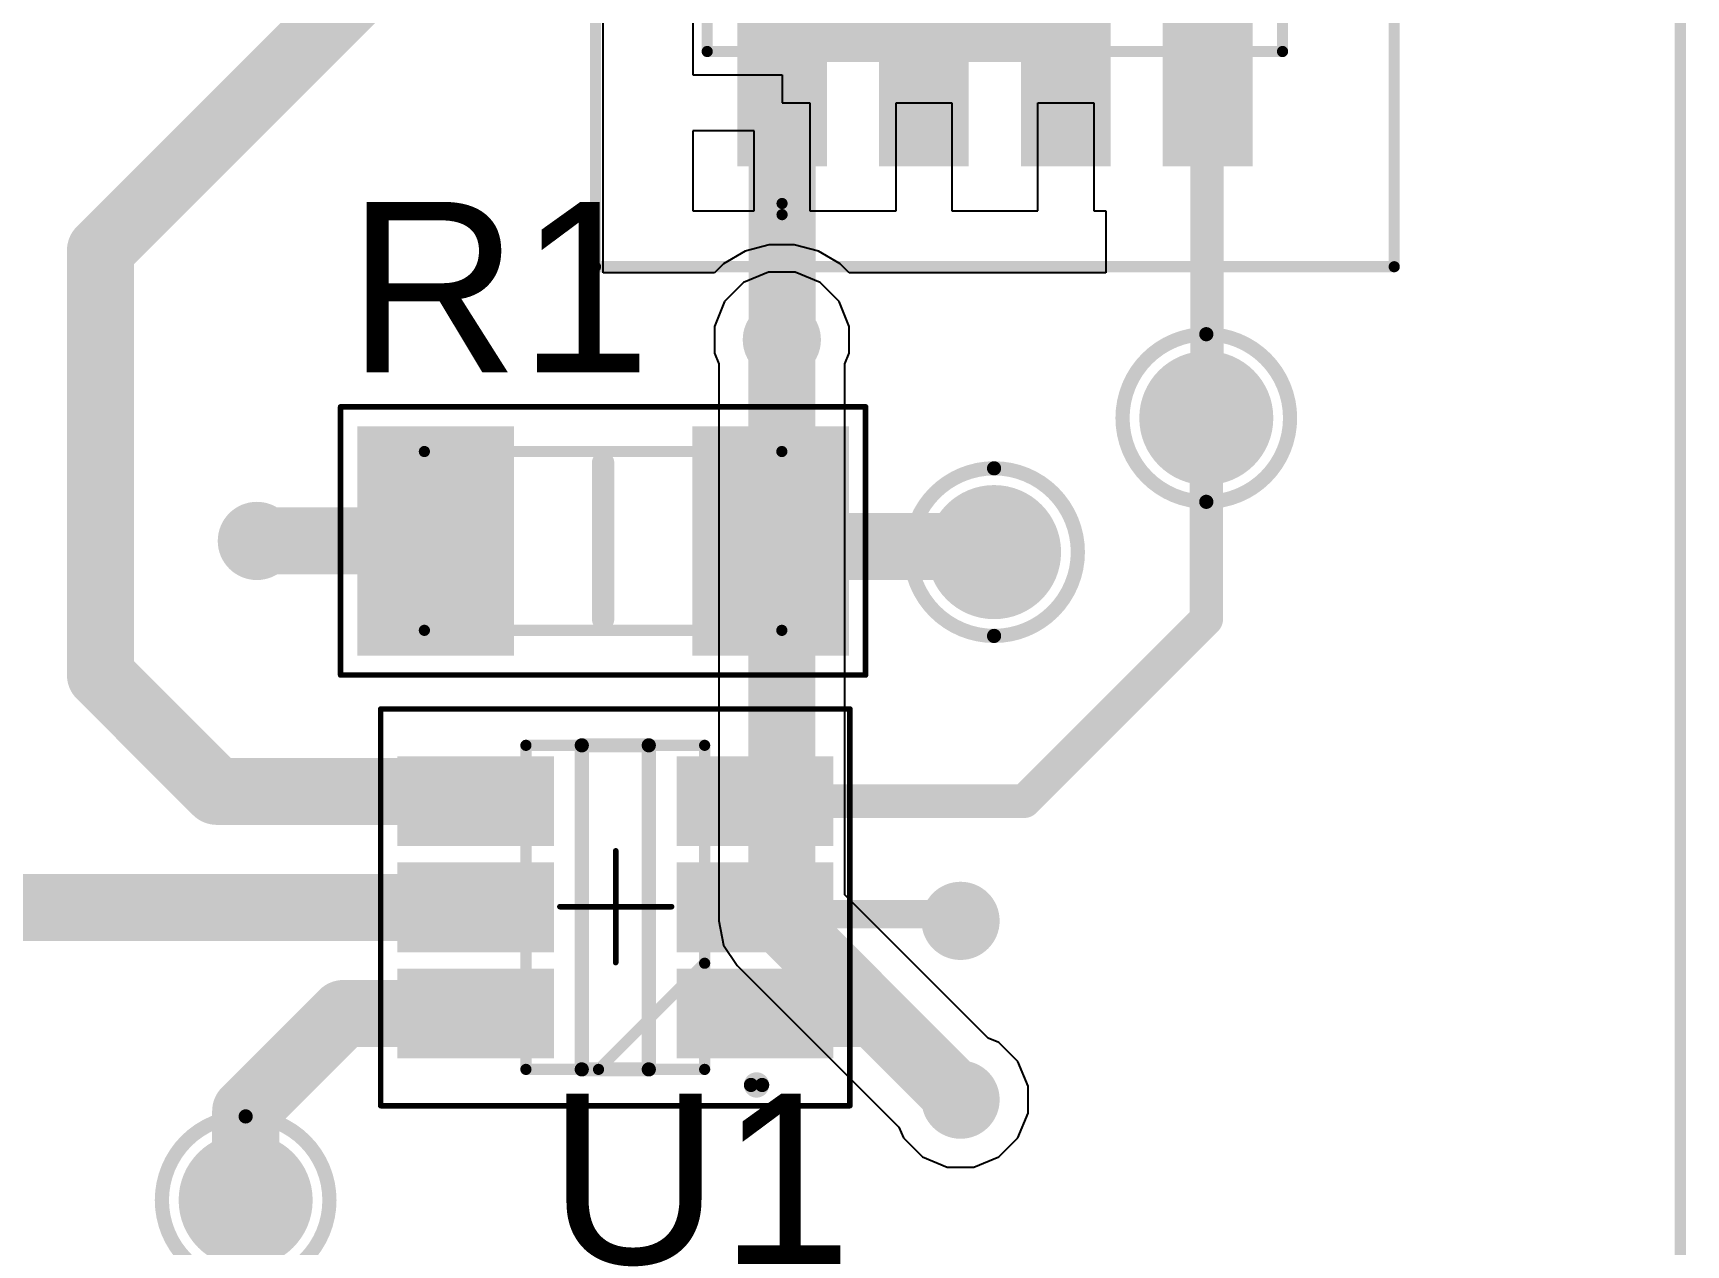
# Model space of a CAD drawing. Header units: inches. Extents: x -6 to 108, y -5 to 42.
# Drawn here: x 28.7 to 43.49, y 5.4 to 16.24 of the extents above; entities that cross this region are included whole.
import ezdxf

# ---------------------------------------------------------------- set-up
doc = ezdxf.new("R2010")
doc.units = ezdxf.units.IN
for name, color, linetype in [('Bottom Assembly', 76, 'Continuous'), ('Bottom Layer', 5, 'Continuous'), ('Mechanical 13', 56, 'Continuous'), ('Mechanical 15', 56, 'Continuous'), ('Mechanical 7', 56, 'Continuous'), ('Top Layer', 1, 'Continuous'), ('Top Overlay', 2, 'Continuous'), ('Top Paste', 8, 'Continuous'), ('Top Solder', 216, 'Continuous'), ('Via Holes', 16, 'Continuous')]:
    doc.layers.add(name, color=color, linetype=linetype)
doc.styles.add('Arial', font='', dxfattribs={"height": 0.2})
doc.styles.get('Arial').set_extended_font_data('Arial')

# ---------------------------------------------------------------- blocks, each defined once
blk = doc.blocks.new('TP_10')
at = {"layer": 'Top Layer'}
h = blk.add_hatch(color=1, dxfattribs=at)
edge = h.paths.add_edge_path()
edge.add_arc((0, 0), 0.499999, 0, 360)
at = {"layer": 'Top Solder'}
h = blk.add_hatch(color=216, dxfattribs=at)
edge = h.paths.add_edge_path()
edge.add_arc((0, 0), 0.5999987999999999, 0, 360)
at = {"layer": 'Top Overlay'}
for points in [[(0.75000104, 0, 0.127, 0.127, 1), (-0.75000104, 0, 0.127, 0.127, 1)], [(-0.78175104, 0, 0.0635, 0.0635, 1), (-0.71825104, 0, 0.0635, 0.0635, 1)], [(0.71825104, 0, 0.0635, 0.0635, 1), (0.78175104, 0, 0.0635, 0.0635, 1)]]:
    blk.add_lwpolyline(points, format="xyseb", close=True, dxfattribs=at)
blk = doc.blocks.new('TP_11')
at = {"layer": 'Top Layer'}
h = blk.add_hatch(color=1, dxfattribs=at)
edge = h.paths.add_edge_path()
edge.add_arc((0, 0), 0.499999, 0, 360)
at = {"layer": 'Top Solder'}
h = blk.add_hatch(color=216, dxfattribs=at)
edge = h.paths.add_edge_path()
edge.add_arc((0, 0), 0.5999987999999999, 0, 360)
at = {"layer": 'Top Overlay'}
for points in [[(0.75000104, 0, 0.127, 0.127, 1), (-0.75000104, 0, 0.127, 0.127, 1)], [(-0.78175104, 0, 0.0635, 0.0635, 1), (-0.71825104, 0, 0.0635, 0.0635, 1)], [(0.71825104, 0, 0.0635, 0.0635, 1), (0.78175104, 0, 0.0635, 0.0635, 1)]]:
    blk.add_lwpolyline(points, format="xyseb", close=True, dxfattribs=at)
blk = doc.blocks.new('TP_12')
at = {"layer": 'Top Layer'}
h = blk.add_hatch(color=1, dxfattribs=at)
edge = h.paths.add_edge_path()
edge.add_arc((0, 0), 0.499999, 0, 360)
at = {"layer": 'Top Solder'}
h = blk.add_hatch(color=216, dxfattribs=at)
edge = h.paths.add_edge_path()
edge.add_arc((0, 0), 0.5999987999999999, 0, 360)
at = {"layer": 'Top Overlay'}
for points in [[(0.75000104, 0, 0.127, 0.127, 1), (-0.75000104, 0, 0.127, 0.127, 1)], [(-0.78175104, 0, 0.0635, 0.0635, 1), (-0.71825104, 0, 0.0635, 0.0635, 1)], [(0.71825104, 0, 0.0635, 0.0635, 1), (0.78175104, 0, 0.0635, 0.0635, 1)]]:
    blk.add_lwpolyline(points, format="xyseb", close=True, dxfattribs=at)
blk = doc.blocks.new('SOT_23_6_18')
at = {"layer": 'Top Layer'}
for points in [[(-1.85000011, 1.25000004), (-0.64999997, 1.25000004), (-0.64999997, 0.65000124), (-1.85000011, 0.65000124)], [(0.64999997, 1.25000004), (1.85000011, 1.25000004), (1.85000011, 0.65000124), (0.64999997, 0.65000124)], [(-1.85000011, 0.2999994), (-0.64999997, 0.2999994), (-0.64999997, -0.2999994), (-1.85000011, -0.2999994)], [(0.64999997, 0.2999994), (1.85000011, 0.2999994), (1.85000011, -0.2999994), (0.64999997, -0.2999994)], [(-1.85000011, -0.65000124), (-0.64999997, -0.65000124), (-0.64999997, -1.25000004), (-1.85000011, -1.25000004)], [(0.64999997, -0.65000124), (1.85000011, -0.65000124), (1.85000011, -1.25000004), (0.64999997, -1.25000004)]]:
    blk.add_hatch(color=1, dxfattribs=at).paths.add_polyline_path(points)
at = {"layer": 'Top Paste'}
for points in [[(-1.85000011, 1.25000004), (-0.64999997, 1.25000004), (-0.64999997, 0.65000124), (-1.85000011, 0.65000124)], [(0.64999997, 1.25000004), (1.85000011, 1.25000004), (1.85000011, 0.65000124), (0.64999997, 0.65000124)], [(-1.85000011, 0.2999994), (-0.64999997, 0.2999994), (-0.64999997, -0.2999994), (-1.85000011, -0.2999994)], [(0.64999997, 0.2999994), (1.85000011, 0.2999994), (1.85000011, -0.2999994), (0.64999997, -0.2999994)], [(-1.85000011, -0.65000124), (-0.64999997, -0.65000124), (-0.64999997, -1.25000004), (-1.85000011, -1.25000004)], [(0.64999997, -0.65000124), (1.85000011, -0.65000124), (1.85000011, -1.25000004), (0.64999997, -1.25000004)]]:
    blk.add_hatch(color=8, dxfattribs=at).paths.add_polyline_path(points)
at = {"layer": 'Top Solder'}
for points in [[(-1.95160011, 1.35160004), (-0.54839997, 1.35160004), (-0.54839997, 0.54840124), (-1.95160011, 0.54840124)], [(0.54839997, 1.35160004), (1.95160011, 1.35160004), (1.95160011, 0.54840124), (0.54839997, 0.54840124)], [(-1.95160011, 0.4015993999999999), (-0.54839997, 0.4015993999999999), (-0.54839997, -0.4015993999999999), (-1.95160011, -0.4015993999999999)], [(0.54839997, 0.4015993999999999), (1.95160011, 0.4015993999999999), (1.95160011, -0.4015993999999999), (0.54839997, -0.4015993999999999)], [(-1.95160011, -0.54840124), (-0.54839997, -0.54840124), (-0.54839997, -1.35160004), (-1.95160011, -1.35160004)], [(0.54839997, -0.54840124), (1.95160011, -0.54840124), (1.95160011, -1.35160004), (0.54839997, -1.35160004)]]:
    blk.add_hatch(color=216, dxfattribs=at).paths.add_polyline_path(points)
at = {"layer": 'Mechanical 13'}
for points in [[(0.8000009399999999, 1.44999964, 0.0999998, 0.0999998, 0), (-0.8000009399999999, 1.44999964, 0.0999998, 0.0999998, 0)], [(-0.8000009399999999, 1.44999964, 0.0999998, 0.0999998, 0), (-0.8000009399999999, -1.44999964, 0.0999998, 0.0999998, 0)], [(0.1499997, 1.44999964, 0.0999998, 0.0999998, 0), (-0.8000009399999999, 0.499999, 0.0999998, 0.0999998, 0)], [(0.8000009399999999, 1.44999964, 0.0999998, 0.0999998, 0), (0.8000009399999999, -1.44999964, 0.0999998, 0.0999998, 0)], [(0.8000009399999999, -1.44999964, 0.0999998, 0.0999998, 0), (-0.8000009399999999, -1.44999964, 0.0999998, 0.0999998, 0)]]:
    blk.add_lwpolyline(points, format="xyseb", dxfattribs=at)
for points in [[(-0.8249996199999998, 1.44999964, 0.0499999, 0.0499999, 1), (-0.7750022599999999, 1.44999964, 0.0499999, 0.0499999, 1)], [(-0.8249996199999998, 1.44999964, 0.0499999, 0.0499999, 1), (-0.7750022599999999, 1.44999964, 0.0499999, 0.0499999, 1)], [(0.12500102, 1.44999964, 0.0499999, 0.0499999, 1), (0.17499838, 1.44999964, 0.0499999, 0.0499999, 1)], [(0.7750022599999999, 1.44999964, 0.0499999, 0.0499999, 1), (0.8249996199999998, 1.44999964, 0.0499999, 0.0499999, 1)], [(0.7750022599999999, 1.44999964, 0.0499999, 0.0499999, 1), (0.8249996199999998, 1.44999964, 0.0499999, 0.0499999, 1)], [(-0.8249996199999998, 0.499999, 0.0499999, 0.0499999, 1), (-0.7750022599999999, 0.499999, 0.0499999, 0.0499999, 1)], [(-0.8249996199999998, -1.44999964, 0.0499999, 0.0499999, 1), (-0.7750022599999999, -1.44999964, 0.0499999, 0.0499999, 1)], [(-0.8249996199999998, -1.44999964, 0.0499999, 0.0499999, 1), (-0.7750022599999999, -1.44999964, 0.0499999, 0.0499999, 1)], [(0.7750022599999999, -1.44999964, 0.0499999, 0.0499999, 1), (0.8249996199999998, -1.44999964, 0.0499999, 0.0499999, 1)], [(0.7750022599999999, -1.44999964, 0.0499999, 0.0499999, 1), (0.8249996199999998, -1.44999964, 0.0499999, 0.0499999, 1)]]:
    blk.add_lwpolyline(points, format="xyseb", close=True, dxfattribs=at)
at = {"layer": 'Mechanical 15'}
for points in [[(2.10000088, 1.77500026, 0.0499999, 0.0499999, 0), (-2.10000088, 1.77500026, 0.0499999, 0.0499999, 0)], [(-2.10000088, 1.77500026, 0.0499999, 0.0499999, 0), (-2.10000088, -1.77500026, 0.0499999, 0.0499999, 0)], [(2.10000088, 1.77500026, 0.0499999, 0.0499999, 0), (2.10000088, -1.77500026, 0.0499999, 0.0499999, 0)], [(-0.00414528, 0.4941468399999999, 0.0499999, 0.0499999, 0), (-0.00414528, -0.50585116, 0.0499999, 0.0499999, 0)], [(0.4958537199999999, -0.005852159999999999, 0.0499999, 0.0499999, 0), (-0.50414428, -0.005852159999999999, 0.0499999, 0.0499999, 0)], [(2.10000088, -1.77500026, 0.0499999, 0.0499999, 0), (-2.10000088, -1.77500026, 0.0499999, 0.0499999, 0)]]:
    blk.add_lwpolyline(points, format="xyseb", dxfattribs=at)
for points in [[(-2.11250022, 1.77500026, 0.02499868, 0.02499868, 1), (-2.08750154, 1.77500026, 0.02499868, 0.02499868, 1)], [(-2.11250022, 1.77500026, 0.02499868, 0.02499868, 1), (-2.08750154, 1.77500026, 0.02499868, 0.02499868, 1)], [(2.08750154, 1.77500026, 0.02499868, 0.02499868, 1), (2.11250022, 1.77500026, 0.02499868, 0.02499868, 1)], [(2.08750154, 1.77500026, 0.02499868, 0.02499868, 1), (2.11250022, 1.77500026, 0.02499868, 0.02499868, 1)], [(-0.01664462, 0.4941468399999999, 0.02499868, 0.02499868, 1), (0.00835406, 0.4941468399999999, 0.02499868, 0.02499868, 1)], [(-0.51664362, -0.005852159999999999, 0.02499868, 0.02499868, 1), (-0.49164494, -0.005852159999999999, 0.02499868, 0.02499868, 1)], [(0.48335438, -0.005852159999999999, 0.02499868, 0.02499868, 1), (0.50835306, -0.005852159999999999, 0.02499868, 0.02499868, 1)], [(-0.01664462, -0.50585116, 0.02499868, 0.02499868, 1), (0.00835406, -0.50585116, 0.02499868, 0.02499868, 1)], [(-2.11250022, -1.77500026, 0.02499868, 0.02499868, 1), (-2.08750154, -1.77500026, 0.02499868, 0.02499868, 1)], [(-2.11250022, -1.77500026, 0.02499868, 0.02499868, 1), (-2.08750154, -1.77500026, 0.02499868, 0.02499868, 1)], [(2.08750154, -1.77500026, 0.02499868, 0.02499868, 1), (2.11250022, -1.77500026, 0.02499868, 0.02499868, 1)], [(2.08750154, -1.77500026, 0.02499868, 0.02499868, 1), (2.11250022, -1.77500026, 0.02499868, 0.02499868, 1)]]:
    blk.add_lwpolyline(points, format="xyseb", close=True, dxfattribs=at)
at = {"layer": 'Top Overlay'}
for points in [[(-1.21463562, 1.58934912, 0.127, 0.127, 1), (-1.31463542, 1.58934912, 0.127, 0.127, 1)], [(-1.34638542, 1.58934912, 0.0635, 0.0635, 1), (-1.28288542, 1.58934912, 0.0635, 0.0635, 1)], [(-1.24638562, 1.58934912, 0.0635, 0.0635, 1), (-1.18288562, 1.58934912, 0.0635, 0.0635, 1)], [(-0.3317494, 1.44999964, 0.0635, 0.0635, 1), (-0.2682494, 1.44999964, 0.0635, 0.0635, 1)], [(-0.3317494, 1.44999964, 0.0635, 0.0635, 1), (-0.2682494, 1.44999964, 0.0635, 0.0635, 1)], [(0.2682494, 1.44999964, 0.0635, 0.0635, 1), (0.3317494, 1.44999964, 0.0635, 0.0635, 1)], [(0.2682494, 1.44999964, 0.0635, 0.0635, 1), (0.3317494, 1.44999964, 0.0635, 0.0635, 1)], [(-0.3317494, -1.44999964, 0.0635, 0.0635, 1), (-0.2682494, -1.44999964, 0.0635, 0.0635, 1)], [(-0.3317494, -1.44999964, 0.0635, 0.0635, 1), (-0.2682494, -1.44999964, 0.0635, 0.0635, 1)], [(0.2682494, -1.44999964, 0.0635, 0.0635, 1), (0.3317494, -1.44999964, 0.0635, 0.0635, 1)], [(0.2682494, -1.44999964, 0.0635, 0.0635, 1), (0.3317494, -1.44999964, 0.0635, 0.0635, 1)]]:
    blk.add_lwpolyline(points, format="xyseb", close=True, dxfattribs=at)
for points in [[(0.2999994, 1.44999964, 0.127, 0.127, 0), (-0.2999994, 1.44999964, 0.127, 0.127, 0)], [(-0.2999994, 1.44999964, 0.127, 0.127, 0), (-0.2999994, -1.44999964, 0.127, 0.127, 0)], [(0.2999994, 1.44999964, 0.127, 0.127, 0), (0.2999994, -1.44999964, 0.127, 0.127, 0)], [(0.2999994, -1.44999964, 0.127, 0.127, 0), (-0.2999994, -1.44999964, 0.127, 0.127, 0)]]:
    blk.add_lwpolyline(points, format="xyseb", dxfattribs=at)
blk = doc.blocks.new('11328_T078_19')
at = {"layer": 'Bottom Assembly'}
blk.add_lwpolyline([(-3.800094, -26.42997, 0.100076, 0.100076, 0), (-3.800094, 3.56997, 0.100076, 0.100076, 0)], format="xyseb", dxfattribs=at)
blk = doc.blocks.new('R1206_20')
at = {"layer": 'Top Layer'}
for points in [[(-2.100072, -0.924941), (-2.100072, 0.924941), (-0.900176, 0.924941), (-0.900176, -0.924941)], [(0.900176, -0.924941), (0.900176, 0.924941), (2.100072, 0.924941), (2.100072, -0.924941)]]:
    blk.add_hatch(color=1, dxfattribs=at).paths.add_polyline_path(points)
at = {"layer": 'Top Paste'}
for points in [[(-2.100072, -0.924941), (-2.100072, 0.924941), (-0.900176, 0.924941), (-0.900176, -0.924941)], [(0.900176, -0.924941), (0.900176, 0.924941), (2.100072, 0.924941), (2.100072, -0.924941)]]:
    blk.add_hatch(color=8, dxfattribs=at).paths.add_polyline_path(points)
at = {"layer": 'Top Solder'}
for points in [[(-2.201672, -1.026541), (-2.201672, 1.026541), (-0.7985760000000001, 1.026541), (-0.7985760000000001, -1.026541)], [(0.7985760000000001, -1.026541), (0.7985760000000001, 1.026541), (2.201672, 1.026541), (2.201672, -1.026541)]]:
    blk.add_hatch(color=216, dxfattribs=at).paths.add_polyline_path(points)
at = {"layer": 'Bottom Assembly'}
for points in [[(2.350008, 1.199896, 0.050038, 0.050038, 0), (-2.350008, 1.199896, 0.050038, 0.050038, 0)], [(-2.350008, 1.199896, 0.050038, 0.050038, 0), (-2.350008, -1.199896, 0.050038, 0.050038, 0)], [(2.350008, 1.199896, 0.050038, 0.050038, 0), (2.350008, -1.199896, 0.050038, 0.050038, 0)], [(1.599946, 0.8000999999999999, 0.100076, 0.100076, 0), (-1.599946, 0.8000999999999999, 0.100076, 0.100076, 0)], [(-1.599946, 0.8000999999999999, 0.100076, 0.100076, 0), (-1.599946, -0.8000999999999999, 0.100076, 0.100076, 0)], [(1.599946, 0.8000999999999999, 0.100076, 0.100076, 0), (1.599946, -0.8000999999999999, 0.100076, 0.100076, 0)], [(1.599946, -0.8000999999999999, 0.100076, 0.100076, 0), (-1.599946, -0.8000999999999999, 0.100076, 0.100076, 0)], [(2.350008, -1.199896, 0.050038, 0.050038, 0), (-2.350008, -1.199896, 0.050038, 0.050038, 0)]]:
    blk.add_lwpolyline(points, format="xyseb", dxfattribs=at)
for points in [[(-2.3625175, 1.199896, 0.025019, 0.025019, 1), (-2.3374985, 1.199896, 0.025019, 0.025019, 1)], [(-2.3625175, 1.199896, 0.025019, 0.025019, 1), (-2.3374985, 1.199896, 0.025019, 0.025019, 1)], [(2.3374985, 1.199896, 0.025019, 0.025019, 1), (2.3625175, 1.199896, 0.025019, 0.025019, 1)], [(2.3374985, 1.199896, 0.025019, 0.025019, 1), (2.3625175, 1.199896, 0.025019, 0.025019, 1)], [(-1.624965, 0.8000999999999999, 0.050038, 0.050038, 1), (-1.574927, 0.8000999999999999, 0.050038, 0.050038, 1)], [(-1.624965, 0.8000999999999999, 0.050038, 0.050038, 1), (-1.574927, 0.8000999999999999, 0.050038, 0.050038, 1)], [(1.574927, 0.8000999999999999, 0.050038, 0.050038, 1), (1.624965, 0.8000999999999999, 0.050038, 0.050038, 1)], [(1.574927, 0.8000999999999999, 0.050038, 0.050038, 1), (1.624965, 0.8000999999999999, 0.050038, 0.050038, 1)], [(-1.624965, -0.8000999999999999, 0.050038, 0.050038, 1), (-1.574927, -0.8000999999999999, 0.050038, 0.050038, 1)], [(-1.624965, -0.8000999999999999, 0.050038, 0.050038, 1), (-1.574927, -0.8000999999999999, 0.050038, 0.050038, 1)], [(1.574927, -0.8000999999999999, 0.050038, 0.050038, 1), (1.624965, -0.8000999999999999, 0.050038, 0.050038, 1)], [(1.574927, -0.8000999999999999, 0.050038, 0.050038, 1), (1.624965, -0.8000999999999999, 0.050038, 0.050038, 1)], [(-2.3625175, -1.199896, 0.025019, 0.025019, 1), (-2.3374985, -1.199896, 0.025019, 0.025019, 1)], [(-2.3625175, -1.199896, 0.025019, 0.025019, 1), (-2.3374985, -1.199896, 0.025019, 0.025019, 1)], [(2.3374985, -1.199896, 0.025019, 0.025019, 1), (2.3625175, -1.199896, 0.025019, 0.025019, 1)], [(2.3374985, -1.199896, 0.025019, 0.025019, 1), (2.3625175, -1.199896, 0.025019, 0.025019, 1)]]:
    blk.add_lwpolyline(points, format="xyseb", close=True, dxfattribs=at)
at = {"layer": 'Mechanical 7'}
blk.add_lwpolyline([(0, 0.700024, 0.199898, 0.199898, 0), (0, -0.700024, 0.199898, 0.199898, 0)], format="xyseb", dxfattribs=at)
for points in [[(-0.0499745, 0.700024, 0.099949, 0.099949, 1), (0.0499745, 0.700024, 0.099949, 0.099949, 1)], [(-0.0499745, -0.700024, 0.099949, 0.099949, 1), (0.0499745, -0.700024, 0.099949, 0.099949, 1)]]:
    blk.add_lwpolyline(points, format="xyseb", close=True, dxfattribs=at)
blk = doc.blocks.new('TDSON_8_25')
at = {"layer": 'Top Layer'}
for points in [[(-2.204974, 2.523871), (-2.204974, 3.873881), (-1.605026, 3.873881), (-1.605026, 2.523871)], [(-0.934974, 2.523871), (-0.934974, 3.873881), (-0.335026, 3.873881), (-0.335026, 2.523871)], [(0.335026, 2.523871), (0.335026, 3.873881), (0.934974, 3.873881), (0.934974, 2.523871)], [(1.605026, 2.523871), (1.605026, 3.873881), (2.204974, 3.873881), (2.204974, 2.523871)], [(-2.204974, 2.523617), (2.204974, 2.523617), (2.204974, -1.021461), (-2.204974, -1.021461)], [(-2.204974, -2.16662), (0.934974, -2.16662), (0.934974, -2.731516), (-2.204974, -2.731516)], [(1.605026, -3.665982), (1.605026, -2.165858), (2.204974, -2.165858), (2.204974, -3.665982)], [(-2.204974, -3.666363), (-2.204974, -2.731389), (-1.605026, -2.731389), (-1.605026, -3.666363)], [(-0.934974, -3.666363), (-0.934974, -2.731389), (-0.335026, -2.731389), (-0.335026, -3.666363)], [(0.335026, -3.666363), (0.335026, -2.731389), (0.934974, -2.731389), (0.934974, -3.666363)]]:
    blk.add_hatch(color=1, dxfattribs=at).paths.add_polyline_path(points)
at = {"layer": 'Top Paste'}
for points in [[(-2.204974, 2.523871), (-2.204974, 3.873881), (-1.605026, 3.873881), (-1.605026, 2.523871)], [(-0.934974, 2.523871), (-0.934974, 3.873881), (-0.335026, 3.873881), (-0.335026, 2.523871)], [(0.335026, 2.523871), (0.335026, 3.873881), (0.934974, 3.873881), (0.934974, 2.523871)], [(1.605026, 2.523871), (1.605026, 3.873881), (2.204974, 3.873881), (2.204974, 2.523871)], [(-2.204974, 2.523617), (2.204974, 2.523617), (2.204974, -1.021461), (-2.204974, -1.021461)], [(-2.204974, -2.16662), (0.934974, -2.16662), (0.934974, -2.731516), (-2.204974, -2.731516)], [(1.605026, -3.665982), (1.605026, -2.165858), (2.204974, -2.165858), (2.204974, -3.665982)], [(-2.204974, -3.666363), (-2.204974, -2.731389), (-1.605026, -2.731389), (-1.605026, -3.666363)], [(-0.934974, -3.666363), (-0.934974, -2.731389), (-0.335026, -2.731389), (-0.335026, -3.666363)], [(0.335026, -3.666363), (0.335026, -2.731389), (0.934974, -2.731389), (0.934974, -3.666363)]]:
    blk.add_hatch(color=8, dxfattribs=at).paths.add_polyline_path(points)
at = {"layer": 'Top Solder'}
for points in [[(-2.306574, 2.422271), (-2.306574, 3.975480999999999), (-1.503426, 3.975480999999999), (-1.503426, 2.422271)], [(-1.036574, 2.422271), (-1.036574, 3.975480999999999), (-0.2334259999999999, 3.975480999999999), (-0.2334260000000001, 2.422271)], [(0.2334259999999999, 2.422271), (0.2334260000000001, 3.975480999999999), (1.036574, 3.975480999999999), (1.036574, 2.422271)], [(1.503426, 2.422271), (1.503426, 3.975480999999999), (2.306574, 3.975480999999999), (2.306574, 2.422271)], [(-2.306574, 2.625217), (2.306574, 2.625217), (2.306574, -1.123061), (-2.306574, -1.123061)], [(-2.306574, -2.06502), (1.036574, -2.06502), (1.036574, -2.833116), (-2.306574, -2.833116)], [(1.503426, -3.767582), (1.503426, -2.064258), (2.306574, -2.064258), (2.306574, -3.767582)], [(-2.306574, -3.767963), (-2.306574, -2.629789), (-1.503426, -2.629789), (-1.503426, -3.767963)], [(-1.036574, -3.767963), (-1.036574, -2.629789), (-0.233426, -2.629789), (-0.233426, -3.767963)], [(0.233426, -3.767963), (0.233426, -2.629789), (1.036574, -2.629789), (1.036574, -3.767963)]]:
    blk.add_hatch(color=216, dxfattribs=at).paths.add_polyline_path(points)
at = {"layer": 'Bottom Assembly'}
for points in [[(-3.57505, -4.665979999999999, 0.100076, 0.100076, 0), (-3.57505, 4.874006, 0.100076, 0.100076, 0)], [(-3.57505, 4.874006, 0.100076, 0.100076, 0), (3.57505, 4.874006, 0.100076, 0.100076, 0)], [(3.57505, -4.665979999999999, 0.100076, 0.100076, 0), (3.57505, 4.874006, 0.100076, 0.100076, 0)], [(-2.575052, -2.739898, 0.100076, 0.100076, 0), (-2.575052, 2.739898, 0.100076, 0.100076, 0)], [(-2.575052, 2.739898, 0.100076, 0.100076, 0), (2.575052, 2.739898, 0.100076, 0.100076, 0)], [(2.575052, -2.739898, 0.100076, 0.100076, 0), (2.575052, 2.739898, 0.100076, 0.100076, 0)], [(-2.575052, -2.739898, 0.100076, 0.100076, 0), (2.575052, -2.739898, 0.100076, 0.100076, 0)], [(-3.57505, -4.665979999999999, 0.100076, 0.100076, 0), (3.57505, -4.665979999999999, 0.100076, 0.100076, 0)]]:
    blk.add_lwpolyline(points, format="xyseb", dxfattribs=at)
for points in [[(-3.600069, 4.874006, 0.050038, 0.050038, 1), (-3.550031, 4.874006, 0.050038, 0.050038, 1)], [(-3.600069, 4.874006, 0.050038, 0.050038, 1), (-3.550031, 4.874006, 0.050038, 0.050038, 1)], [(3.550031, 4.874006, 0.050038, 0.050038, 1), (3.600069, 4.874006, 0.050038, 0.050038, 1)], [(3.550031, 4.874006, 0.050038, 0.050038, 1), (3.600069, 4.874006, 0.050038, 0.050038, 1)], [(-2.600071, 2.739898, 0.050038, 0.050038, 1), (-2.550033, 2.739898, 0.050038, 0.050038, 1)], [(-2.600071, 2.739898, 0.050038, 0.050038, 1), (-2.550033, 2.739898, 0.050038, 0.050038, 1)], [(2.550033, 2.739898, 0.050038, 0.050038, 1), (2.600071, 2.739898, 0.050038, 0.050038, 1)], [(2.550033, 2.739898, 0.050038, 0.050038, 1), (2.600071, 2.739898, 0.050038, 0.050038, 1)], [(-2.600071, -2.739898, 0.050038, 0.050038, 1), (-2.550033, -2.739898, 0.050038, 0.050038, 1)], [(-2.600071, -2.739898, 0.050038, 0.050038, 1), (-2.550033, -2.739898, 0.050038, 0.050038, 1)], [(2.550033, -2.739898, 0.050038, 0.050038, 1), (2.600071, -2.739898, 0.050038, 0.050038, 1)], [(2.550033, -2.739898, 0.050038, 0.050038, 1), (2.600071, -2.739898, 0.050038, 0.050038, 1)], [(-3.600069, -4.665979999999999, 0.050038, 0.050038, 1), (-3.550031, -4.665979999999999, 0.050038, 0.050038, 1)], [(-3.600069, -4.665979999999999, 0.050038, 0.050038, 1), (-3.550031, -4.665979999999999, 0.050038, 0.050038, 1)], [(3.550031, -4.665979999999999, 0.050038, 0.050038, 1), (3.600069, -4.665979999999999, 0.050038, 0.050038, 1)], [(3.550031, -4.665979999999999, 0.050038, 0.050038, 1), (3.600069, -4.665979999999999, 0.050038, 0.050038, 1)]]:
    blk.add_lwpolyline(points, format="xyseb", close=True, dxfattribs=at)
at = {"layer": 'Mechanical 7'}
for points in [[(-2.575052, -1.999996, 0.199898, 0.199898, 0), (-2.575052, -0.999998, 0.199898, 0.199898, 0)], [(2.575052, -1.999996, 0.199898, 0.199898, 0), (2.575052, -0.999998, 0.199898, 0.199898, 0)], [(-1.905, -4.19989, 0.100076, 0.100076, -0.9999999999999999), (-1.905, -4.100068, 0.100076, 0.100076, 0)], [(-1.905, -4.100068, 0.100076, 0.100076, -0.9999999999999999), (-1.905, -4.19989, 0.100076, 0.100076, 0)]]:
    blk.add_lwpolyline(points, format="xyseb", dxfattribs=at)
for points in [[(-2.6250265, -0.999998, 0.099949, 0.099949, 1), (-2.5250775, -0.999998, 0.099949, 0.099949, 1)], [(2.5250775, -0.999998, 0.099949, 0.099949, 1), (2.6250265, -0.999998, 0.099949, 0.099949, 1)], [(-2.6250265, -1.999996, 0.099949, 0.099949, 1), (-2.5250775, -1.999996, 0.099949, 0.099949, 1)], [(2.5250775, -1.999996, 0.099949, 0.099949, 1), (2.6250265, -1.999996, 0.099949, 0.099949, 1)], [(-1.930019, -4.100068, 0.050038, 0.050038, 1), (-1.879981, -4.100068, 0.050038, 0.050038, 1)], [(-1.930019, -4.100068, 0.050038, 0.050038, 1), (-1.879981, -4.100068, 0.050038, 0.050038, 1)], [(-1.930019, -4.19989, 0.050038, 0.050038, 1), (-1.879981, -4.19989, 0.050038, 0.050038, 1)], [(-1.930019, -4.19989, 0.050038, 0.050038, 1), (-1.879981, -4.19989, 0.050038, 0.050038, 1)]]:
    blk.add_lwpolyline(points, format="xyseb", close=True, dxfattribs=at)

msp = doc.modelspace()

# ---------------------------------------------------------------- hatches: boundary and pattern name
at = {"layer": 'Bottom Layer'}
h = msp.add_hatch(color=5, dxfattribs=at)
edge = h.paths.add_edge_path()
edge.add_arc((35.40000032, 13.50000094), 0.3499993, 0, 360)
h = msp.add_hatch(color=5, dxfattribs=at)
edge = h.paths.add_edge_path()
edge.add_arc((30.70012402, 11.69999946), 0.3499993, 0, 360)
h = msp.add_hatch(color=5, dxfattribs=at)
edge = h.paths.add_edge_path()
edge.add_arc((36.99999966, 8.300001179999999), 0.3499993, 0, 360)
h = msp.add_hatch(color=5, dxfattribs=at)
edge = h.paths.add_edge_path()
edge.add_arc((36.99999966, 6.6999993), 0.3499993, 0, 360)
at = {"layer": 'Top Layer'}
h = msp.add_hatch(color=1, dxfattribs=at)
edge = h.paths.add_edge_path()
edge.add_arc((35.40000032, 13.50000094), 0.3499993, 0, 360)
h = msp.add_hatch(color=1, dxfattribs=at)
edge = h.paths.add_edge_path()
edge.add_arc((30.70012402, 11.69999946), 0.3499993, 0, 360)
h = msp.add_hatch(color=1, dxfattribs=at)
edge = h.paths.add_edge_path()
edge.add_arc((36.99999966, 8.300001179999999), 0.3499993, 0, 360)
h = msp.add_hatch(color=1, dxfattribs=at)
edge = h.paths.add_edge_path()
edge.add_arc((36.99999966, 6.6999993), 0.3499993, 0, 360)
at = {"layer": 'Via Holes'}
h = msp.add_hatch(color=7, dxfattribs=at)
edge = h.paths.add_edge_path()
edge.add_arc((35.40000032, 13.50000094), 0.1499997, 0, 360)
h = msp.add_hatch(color=7, dxfattribs=at)
edge = h.paths.add_edge_path()
edge.add_arc((30.70012402, 11.69999946), 0.1499997, 0, 360)
h = msp.add_hatch(color=7, dxfattribs=at)
edge = h.paths.add_edge_path()
edge.add_arc((36.99999966, 8.300001179999999), 0.1499997, 0, 360)
h = msp.add_hatch(color=7, dxfattribs=at)
edge = h.paths.add_edge_path()
edge.add_arc((36.99999966, 6.6999993), 0.1499997, 0, 360)

# ---------------------------------------------------------------- linework, layer by layer
at = {"layer": 'Bottom Layer'}
for p, q in [((35.27985832, 14.10400024), (35.05786232, 14.01204716)), ((35.52014232, 14.10400024), (35.27985832, 14.10400024)), ((35.74213832, 14.01204716), (35.52014232, 14.10400024)), ((35.05786232, 14.01204716), (34.88795409999999, 13.84213894)), ((35.91204654, 13.84213894), (35.74213832, 14.01204716)), ((34.88795409999999, 13.84213894), (34.79600102, 13.62014294)), ((36.00399962, 13.62014294), (35.91204654, 13.84213894)), ((34.79600102, 13.62014294), (34.79600102, 13.37985894)), ((36.00399962, 13.37985894), (36.00399962, 13.62014294)), ((34.79600102, 13.37985894), (34.8351475, 13.28535062)), ((35.96485314, 13.28535062), (36.00399962, 13.37985894)), ((34.8351475, 13.28535062), (34.8351475, 8.30001134)), ((35.96485314, 8.533970739999999), (35.96485314, 13.28535062)), ((37.24762934, 7.251192), (35.96485314, 8.533970739999999)), ((34.8351475, 8.30001134), (34.83514495999999, 8.29999864)), ((34.83514495999999, 8.29999864), (34.87814462, 8.08383956)), ((34.87814462, 8.08383956), (35.00058786, 7.900586179999999)), ((35.00058786, 7.900586179999999), (36.44880696, 6.452369619999999)), ((37.34213766, 7.212045519999999), (37.24762934, 7.251192)), ((37.51204588, 7.042137299999999), (37.34213766, 7.212045519999999)), ((37.60399896, 6.8201413), (37.51204588, 7.042137299999999)), ((37.60399896, 6.5798573), (37.60399896, 6.8201413)), ((37.51204588, 6.3578613), (37.60399896, 6.5798573)), ((36.44880696, 6.452369619999999), (36.48795344, 6.3578613)), ((36.48795344, 6.3578613), (36.65786166, 6.18795308)), ((37.34213766, 6.18795308), (37.51204588, 6.3578613)), ((36.65786166, 6.18795308), (36.87985766, 6.095999999999999)), ((36.87985766, 6.095999999999999), (37.12014166, 6.095999999999999)), ((37.12014166, 6.095999999999999), (37.34213766, 6.18795308))]:
    msp.add_line(p, q, dxfattribs=at)
for points in [[(35.40000032, 8.29999864, 0.5999987999999999, 0.5999987999999999, 0), (35.40000032, 13.50000094, 0.5999987999999999, 0.5999987999999999, 0)], [(35.40000032, 8.29999864, 0.5999987999999999, 0.5999987999999999, 0), (36.99999966, 6.6999993, 0.5999987999999999, 0.5999987999999999, 0)]]:
    msp.add_lwpolyline(points, format="xyseb", dxfattribs=at)
for points in [[(35.25000062, 13.50000094, 0.2999994, 0.2999994, 1), (35.55000002, 13.50000094, 0.2999994, 0.2999994, 1)], [(35.25000062, 8.29999864, 0.2999994, 0.2999994, 1), (35.55000002, 8.29999864, 0.2999994, 0.2999994, 1)], [(35.25000062, 8.29999864, 0.2999994, 0.2999994, 1), (35.55000002, 8.29999864, 0.2999994, 0.2999994, 1)], [(36.84999996, 6.6999993, 0.2999994, 0.2999994, 1), (37.14999936, 6.6999993, 0.2999994, 0.2999994, 1)]]:
    msp.add_lwpolyline(points, format="xyseb", close=True, dxfattribs=at)
at = {"layer": 'Top Layer'}
for p, q in [((33.80000098, 14.09999974), (33.80000098, 16.59999982)), ((34.60218378, 16.59999982), (34.60218378, 15.87100458)), ((34.60218378, 15.87100458), (35.4021517, 15.87100458)), ((35.4021517, 15.87100458), (35.4021517, 15.62100508)), ((35.4021517, 15.62100508), (35.6521512, 15.62100508)), ((35.6521512, 15.62100508), (35.6521512, 14.653514)), ((36.4221522, 14.653514), (36.4221522, 15.62100508)), ((36.4221522, 15.62100508), (36.92215119999999, 15.62100508)), ((36.92215119999999, 15.62100508), (36.92215119999999, 14.653514)), ((37.6921522, 14.653514), (37.6921522, 15.62100508)), ((37.6921522, 15.62100508), (38.1921512, 15.62100508)), ((38.1921512, 15.62100508), (38.1921512, 14.653514)), ((35.1521522, 15.37100558), (34.60218378, 15.37100558)), ((34.60218378, 15.37100558), (34.60218378, 14.653514)), ((35.1521522, 14.653514), (35.1521522, 15.37100558)), ((34.60218378, 14.653514), (35.1521522, 14.653514)), ((35.6521512, 14.653514), (36.4221522, 14.653514)), ((36.92215119999999, 14.653514), (37.6921522, 14.653514)), ((38.1921512, 14.653514), (38.2999996, 14.653514)), ((38.2999996, 14.653514), (38.2999996, 14.09999974)), ((35.07191359999999, 14.29207454), (34.87808874, 14.18016976)), ((35.28809554, 14.34999924), (35.07191359999999, 14.29207454)), ((35.51190509999999, 14.34999924), (35.28809554, 14.34999924)), ((35.72808704, 14.29207454), (35.51190509999999, 14.34999924)), ((35.9219119, 14.18016976), (35.72808704, 14.29207454)), ((34.79791872, 14.09999974), (33.80000098, 14.09999974)), ((34.87808874, 14.18016976), (34.79791872, 14.09999974)), ((36.00208191999999, 14.09999974), (35.9219119, 14.18016976)), ((38.2999996, 14.09999974), (36.00208191999999, 14.09999974))]:
    msp.add_line(p, q, dxfattribs=at)
for points in [[(29.29999982, 14.29999934, 0.5999987999999999, 0.5999987999999999, 0), (31.877, 16.87699952, 0.5999987999999999, 0.5999987999999999, 0)], [(39.20607856, 15.89787778, 0.2999994, 0.2999994, 0), (39.21215677999999, 15.903956, 0.2999994, 0.2999994, 0)], [(39.20607856, 12.80607802, 0.2999994, 0.2999994, 0), (39.20607856, 15.89787778, 0.2999994, 0.2999994, 0)], [(35.40215678, 13.50000094, 0.5999987999999999, 0.5999987999999999, 0), (35.40215678, 15.621, 0.5999987999999999, 0.5999987999999999, 0)], [(29.29999982, 10.49999932, 0.5999987999999999, 0.5999987999999999, 0), (29.29999982, 14.29999934, 0.5999987999999999, 0.5999987999999999, 0)], [(35.40000032, 11.699875, 0.5999987999999999, 0.5999987999999999, 0), (35.40000032, 13.50000094, 0.5999987999999999, 0.5999987999999999, 0)], [(39.20000034, 12.7999998, 0.2999994, 0.2999994, 0), (39.20607856, 12.80607802, 0.2999994, 0.2999994, 0)], [(39.20000034, 11.00000086, 0.2999994, 0.2999994, 0), (39.20000034, 12.7999998, 0.2999994, 0.2999994, 0)], [(30.70012402, 11.69999946, 0.5999987999999999, 0.5999987999999999, 0), (32.29987698, 11.69999946, 0.5999987999999999, 0.5999987999999999, 0)], [(35.35012488, 11.64999956, 0.5999987999999999, 0.5999987999999999, 0), (35.40000032, 11.699875, 0.5999987999999999, 0.5999987999999999, 0)], [(35.35012488, 11.64999956, 0.5999987999999999, 0.5999987999999999, 0), (37.09999946, 11.64999956, 0.5999987999999999, 0.5999987999999999, 0)], [(37.57083164, 9.370832159999999, 0.2999994, 0.2999994, 0), (39.20000034, 11.00000086, 0.2999994, 0.2999994, 0)], [(29.29999982, 10.49999932, 0.5999987999999999, 0.5999987999999999, 0), (30.3409985, 9.45900064, 0.5999987999999999, 0.5999987999999999, 0)], [(30.3409985, 9.45900064, 0.5999987999999999, 0.5999987999999999, 0), (32.65899996, 9.45900064, 0.5999987999999999, 0.5999987999999999, 0)], [(35.15900004, 9.370832159999999, 0.2999994, 0.2999994, 0), (37.57083164, 9.370832159999999, 0.2999994, 0.2999994, 0)], [(27.83411247999999, 8.42083152, 0.5999987999999999, 0.5999987999999999, 0), (32.65899996, 8.42083152, 0.5999987999999999, 0.5999987999999999, 0)], [(35.16349838, 8.504501659999999, 0.254, 0.254, 0), (35.30758242, 8.36041762, 0.254, 0.254, 0)], [(35.30758242, 8.36041762, 0.254, 0.254, 0), (36.93958322, 8.36041762, 0.254, 0.254, 0)], [(36.93958322, 8.36041762, 0.254, 0.254, 0), (36.99999966, 8.300001179999999, 0.254, 0.254, 0)], [(30.59999976, 6.59699976, 0.5999987999999999, 0.5999987999999999, 0), (31.47383088, 7.470830879999999, 0.5999987999999999, 0.5999987999999999, 0)], [(31.47383088, 7.470830879999999, 0.5999987999999999, 0.5999987999999999, 0), (32.65899996, 7.470830879999999, 0.5999987999999999, 0.5999987999999999, 0)], [(35.15900004, 7.470830879999999, 0.5999987999999999, 0.5999987999999999, 0), (36.22916808, 7.470830879999999, 0.5999987999999999, 0.5999987999999999, 0)], [(36.22916808, 7.470830879999999, 0.5999987999999999, 0.5999987999999999, 0), (36.99999966, 6.6999993, 0.5999987999999999, 0.5999987999999999, 0)], [(30.59999976, 5.8000011, 0.5999987999999999, 0.5999987999999999, 0), (30.59999976, 6.59699976, 0.5999987999999999, 0.5999987999999999, 0)], [(30.59999976, 5.8000011, 0.5999987999999999, 0.5999987999999999, 0), (30.60006326, 5.7999376, 0.5999987999999999, 0.5999987999999999, 0)], [(30.60006326, 3.40006178, 0.5999987999999999, 0.5999987999999999, 0), (30.60006326, 5.7999376, 0.5999987999999999, 0.5999987999999999, 0)]]:
    msp.add_lwpolyline(points, format="xyseb", dxfattribs=at)
for points in [[(39.13107998, 15.89787778, 0.1499997, 0.1499997, 1), (39.28107713999999, 15.89787778, 0.1499997, 0.1499997, 1)], [(39.13107998, 15.89787778, 0.1499997, 0.1499997, 1), (39.28107713999999, 15.89787778, 0.1499997, 0.1499997, 1)], [(39.13715819999999, 15.903956, 0.1499997, 0.1499997, 1), (39.28715536, 15.903956, 0.1499997, 0.1499997, 1)], [(35.25215708, 15.621, 0.2999994, 0.2999994, 1), (35.55215647999999, 15.621, 0.2999994, 0.2999994, 1)], [(29.15000012, 14.29999934, 0.2999994, 0.2999994, 1), (29.44999952, 14.29999934, 0.2999994, 0.2999994, 1)], [(29.15000012, 14.29999934, 0.2999994, 0.2999994, 1), (29.44999952, 14.29999934, 0.2999994, 0.2999994, 1)], [(35.25000062, 13.50000094, 0.2999994, 0.2999994, 1), (35.55000002, 13.50000094, 0.2999994, 0.2999994, 1)], [(35.25215708, 13.50000094, 0.2999994, 0.2999994, 1), (35.55215647999999, 13.50000094, 0.2999994, 0.2999994, 1)], [(39.12500176, 12.7999998, 0.1499997, 0.1499997, 1), (39.27499892, 12.7999998, 0.1499997, 0.1499997, 1)], [(39.12500176, 12.7999998, 0.1499997, 0.1499997, 1), (39.27499892, 12.7999998, 0.1499997, 0.1499997, 1)], [(39.13107998, 12.80607802, 0.1499997, 0.1499997, 1), (39.28107713999999, 12.80607802, 0.1499997, 0.1499997, 1)], [(39.13107998, 12.80607802, 0.1499997, 0.1499997, 1), (39.28107713999999, 12.80607802, 0.1499997, 0.1499997, 1)], [(30.55012432, 11.69999946, 0.2999994, 0.2999994, 1), (30.85012372, 11.69999946, 0.2999994, 0.2999994, 1)], [(32.14987728, 11.69999946, 0.2999994, 0.2999994, 1), (32.44987668, 11.69999946, 0.2999994, 0.2999994, 1)], [(35.25000062, 11.699875, 0.2999994, 0.2999994, 1), (35.55000002, 11.699875, 0.2999994, 0.2999994, 1)], [(35.25000062, 11.699875, 0.2999994, 0.2999994, 1), (35.55000002, 11.699875, 0.2999994, 0.2999994, 1)], [(35.20012518, 11.64999956, 0.2999994, 0.2999994, 1), (35.50012458, 11.64999956, 0.2999994, 0.2999994, 1)], [(35.20012518, 11.64999956, 0.2999994, 0.2999994, 1), (35.50012458, 11.64999956, 0.2999994, 0.2999994, 1)], [(36.94999976, 11.64999956, 0.2999994, 0.2999994, 1), (37.24999915999999, 11.64999956, 0.2999994, 0.2999994, 1)], [(39.12500176, 11.00000086, 0.1499997, 0.1499997, 1), (39.27499892, 11.00000086, 0.1499997, 0.1499997, 1)], [(39.12500176, 11.00000086, 0.1499997, 0.1499997, 1), (39.27499892, 11.00000086, 0.1499997, 0.1499997, 1)], [(29.15000012, 10.49999932, 0.2999994, 0.2999994, 1), (29.44999952, 10.49999932, 0.2999994, 0.2999994, 1)], [(29.15000012, 10.49999932, 0.2999994, 0.2999994, 1), (29.44999952, 10.49999932, 0.2999994, 0.2999994, 1)], [(30.1909988, 9.45900064, 0.2999994, 0.2999994, 1), (30.4909982, 9.45900064, 0.2999994, 0.2999994, 1)], [(30.1909988, 9.45900064, 0.2999994, 0.2999994, 1), (30.4909982, 9.45900064, 0.2999994, 0.2999994, 1)], [(32.50900025999999, 9.45900064, 0.2999994, 0.2999994, 1), (32.80899966, 9.45900064, 0.2999994, 0.2999994, 1)], [(35.08400146, 9.370832159999999, 0.1499997, 0.1499997, 1), (35.23399861999999, 9.370832159999999, 0.1499997, 0.1499997, 1)], [(37.49583306, 9.370832159999999, 0.1499997, 0.1499997, 1), (37.64583021999999, 9.370832159999999, 0.1499997, 0.1499997, 1)], [(37.49583306, 9.370832159999999, 0.1499997, 0.1499997, 1), (37.64583021999999, 9.370832159999999, 0.1499997, 0.1499997, 1)], [(32.50900025999999, 8.42083152, 0.2999994, 0.2999994, 1), (32.80899966, 8.42083152, 0.2999994, 0.2999994, 1)], [(35.09999838, 8.504501659999999, 0.127, 0.127, 1), (35.22699838, 8.504501659999999, 0.127, 0.127, 1)], [(35.24408242, 8.36041762, 0.127, 0.127, 1), (35.37108242, 8.36041762, 0.127, 0.127, 1)], [(35.24408242, 8.36041762, 0.127, 0.127, 1), (35.37108242, 8.36041762, 0.127, 0.127, 1)], [(36.87608322, 8.36041762, 0.127, 0.127, 1), (37.00308322, 8.36041762, 0.127, 0.127, 1)], [(36.87608322, 8.36041762, 0.127, 0.127, 1), (37.00308322, 8.36041762, 0.127, 0.127, 1)], [(36.93649966, 8.300001179999999, 0.127, 0.127, 1), (37.06349966, 8.300001179999999, 0.127, 0.127, 1)], [(31.32383118, 7.470830879999999, 0.2999994, 0.2999994, 1), (31.62383058, 7.470830879999999, 0.2999994, 0.2999994, 1)], [(31.32383118, 7.470830879999999, 0.2999994, 0.2999994, 1), (31.62383058, 7.470830879999999, 0.2999994, 0.2999994, 1)], [(32.50900025999999, 7.470830879999999, 0.2999994, 0.2999994, 1), (32.80899966, 7.470830879999999, 0.2999994, 0.2999994, 1)], [(35.00900034, 7.470830879999999, 0.2999994, 0.2999994, 1), (35.30899974, 7.470830879999999, 0.2999994, 0.2999994, 1)], [(36.07916838, 7.470830879999999, 0.2999994, 0.2999994, 1), (36.37916778, 7.470830879999999, 0.2999994, 0.2999994, 1)], [(36.07916838, 7.470830879999999, 0.2999994, 0.2999994, 1), (36.37916778, 7.470830879999999, 0.2999994, 0.2999994, 1)], [(36.84999996, 6.6999993, 0.2999994, 0.2999994, 1), (37.14999936, 6.6999993, 0.2999994, 0.2999994, 1)], [(30.45000006, 6.59699976, 0.2999994, 0.2999994, 1), (30.74999946, 6.59699976, 0.2999994, 0.2999994, 1)], [(30.45000006, 6.59699976, 0.2999994, 0.2999994, 1), (30.74999946, 6.59699976, 0.2999994, 0.2999994, 1)], [(30.45000006, 5.8000011, 0.2999994, 0.2999994, 1), (30.74999946, 5.8000011, 0.2999994, 0.2999994, 1)], [(30.45000006, 5.8000011, 0.2999994, 0.2999994, 1), (30.74999946, 5.8000011, 0.2999994, 0.2999994, 1)], [(30.45006356, 5.7999376, 0.2999994, 0.2999994, 1), (30.75006296, 5.7999376, 0.2999994, 0.2999994, 1)], [(30.45006356, 5.7999376, 0.2999994, 0.2999994, 1), (30.75006296, 5.7999376, 0.2999994, 0.2999994, 1)]]:
    msp.add_lwpolyline(points, format="xyseb", close=True, dxfattribs=at)

# ---------------------------------------------------------------- block references
for name, p in [('11328_T078_19', (47.24399746, 30.734)), ('TDSON_8_25', (37.30715678, 18.819876))]:
    msp.add_blockref(name, p)
for name, p, rotation in [('TP_11', (39.20000034, 12.7999998), 90), ('R1206_20', (33.80000098, 11.69999946), 180), ('TP_10', (37.29999906, 11.59999966), 90), ('SOT_23_6_18', (33.909, 8.42083152), 180), ('TP_12', (30.59999976, 5.8000011), 90)]:
    msp.add_blockref(name, p, dxfattribs=dict(rotation=rotation))

# ---------------------------------------------------------------- texts
at = {"layer": 'Top Overlay', "style": 'Arial'}
for s, p in [('R1', (31.50796086, 13.21013106)), ('U1', (33.30783788, 5.230421339999999))]:
    msp.add_text(s, height=1.524, dxfattribs=at).set_placement(p)

doc.saveas('drawing.dxf')
